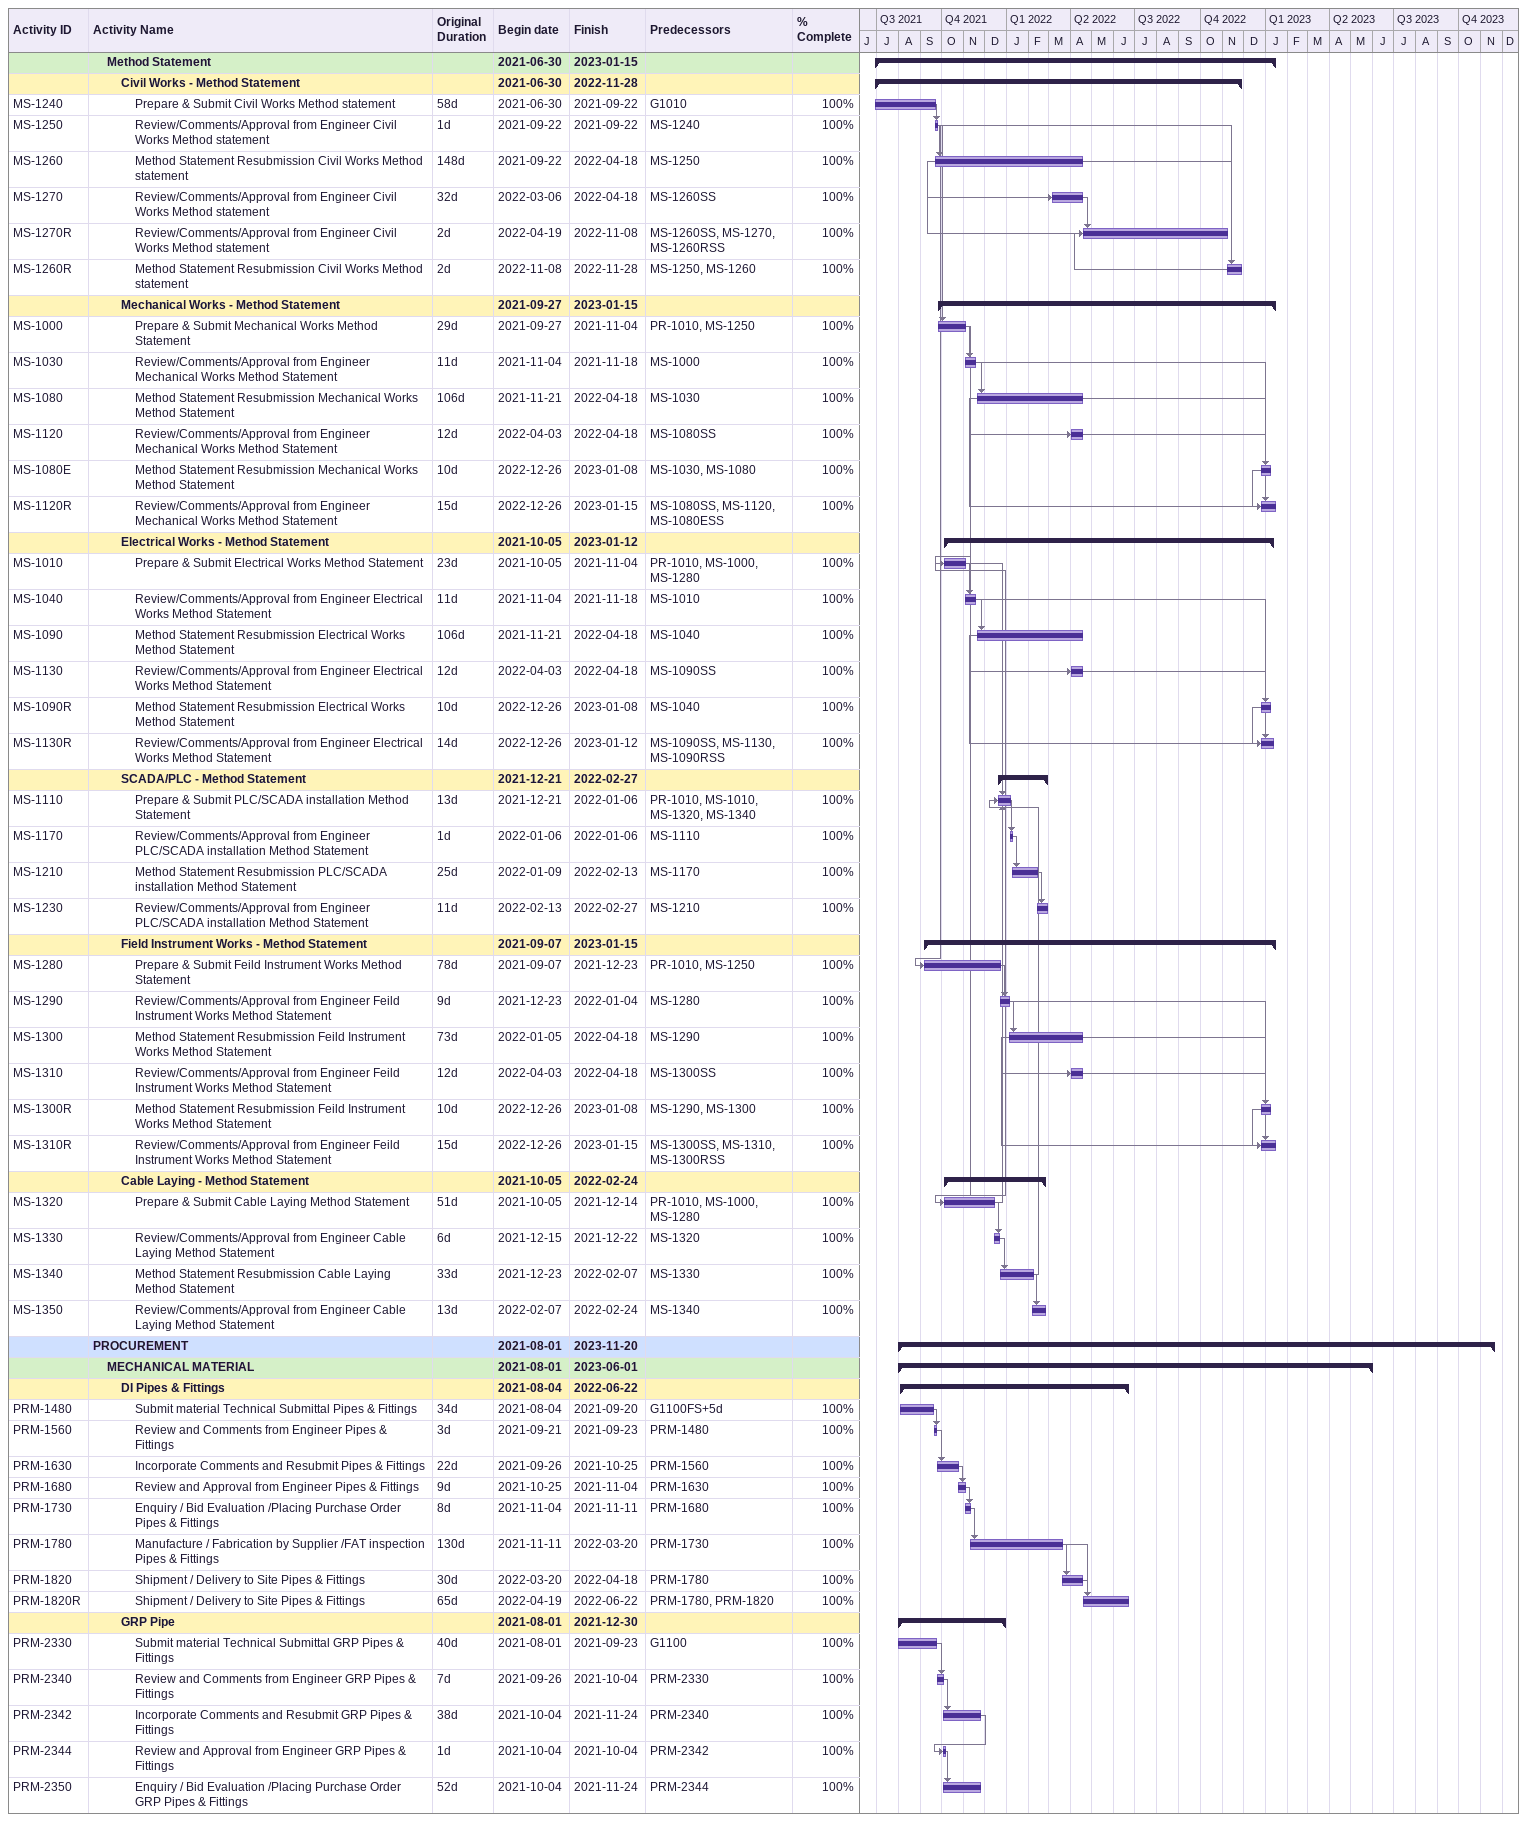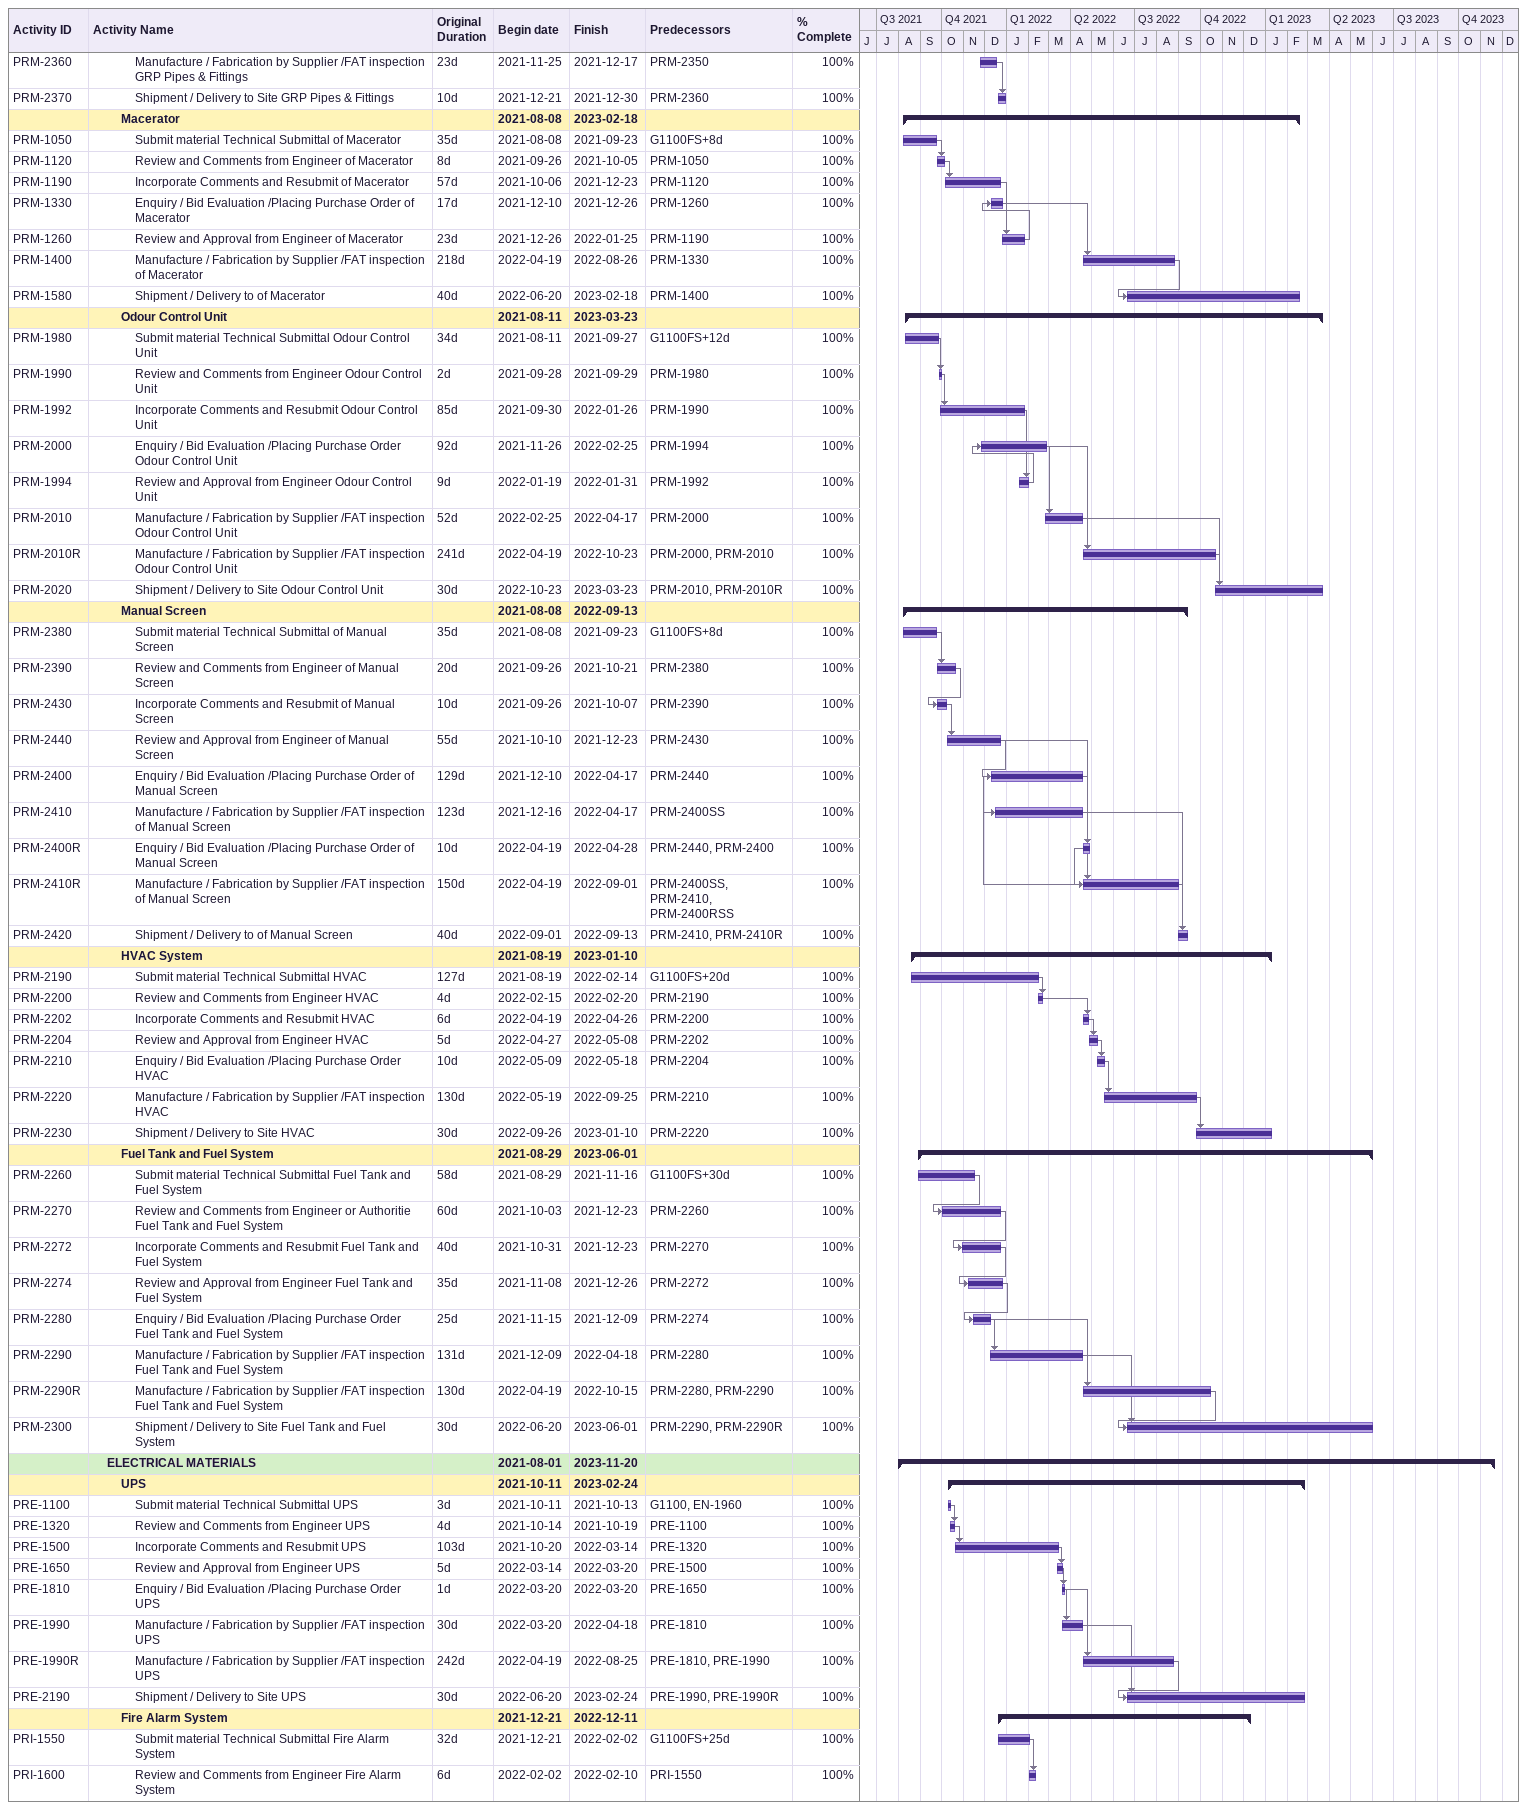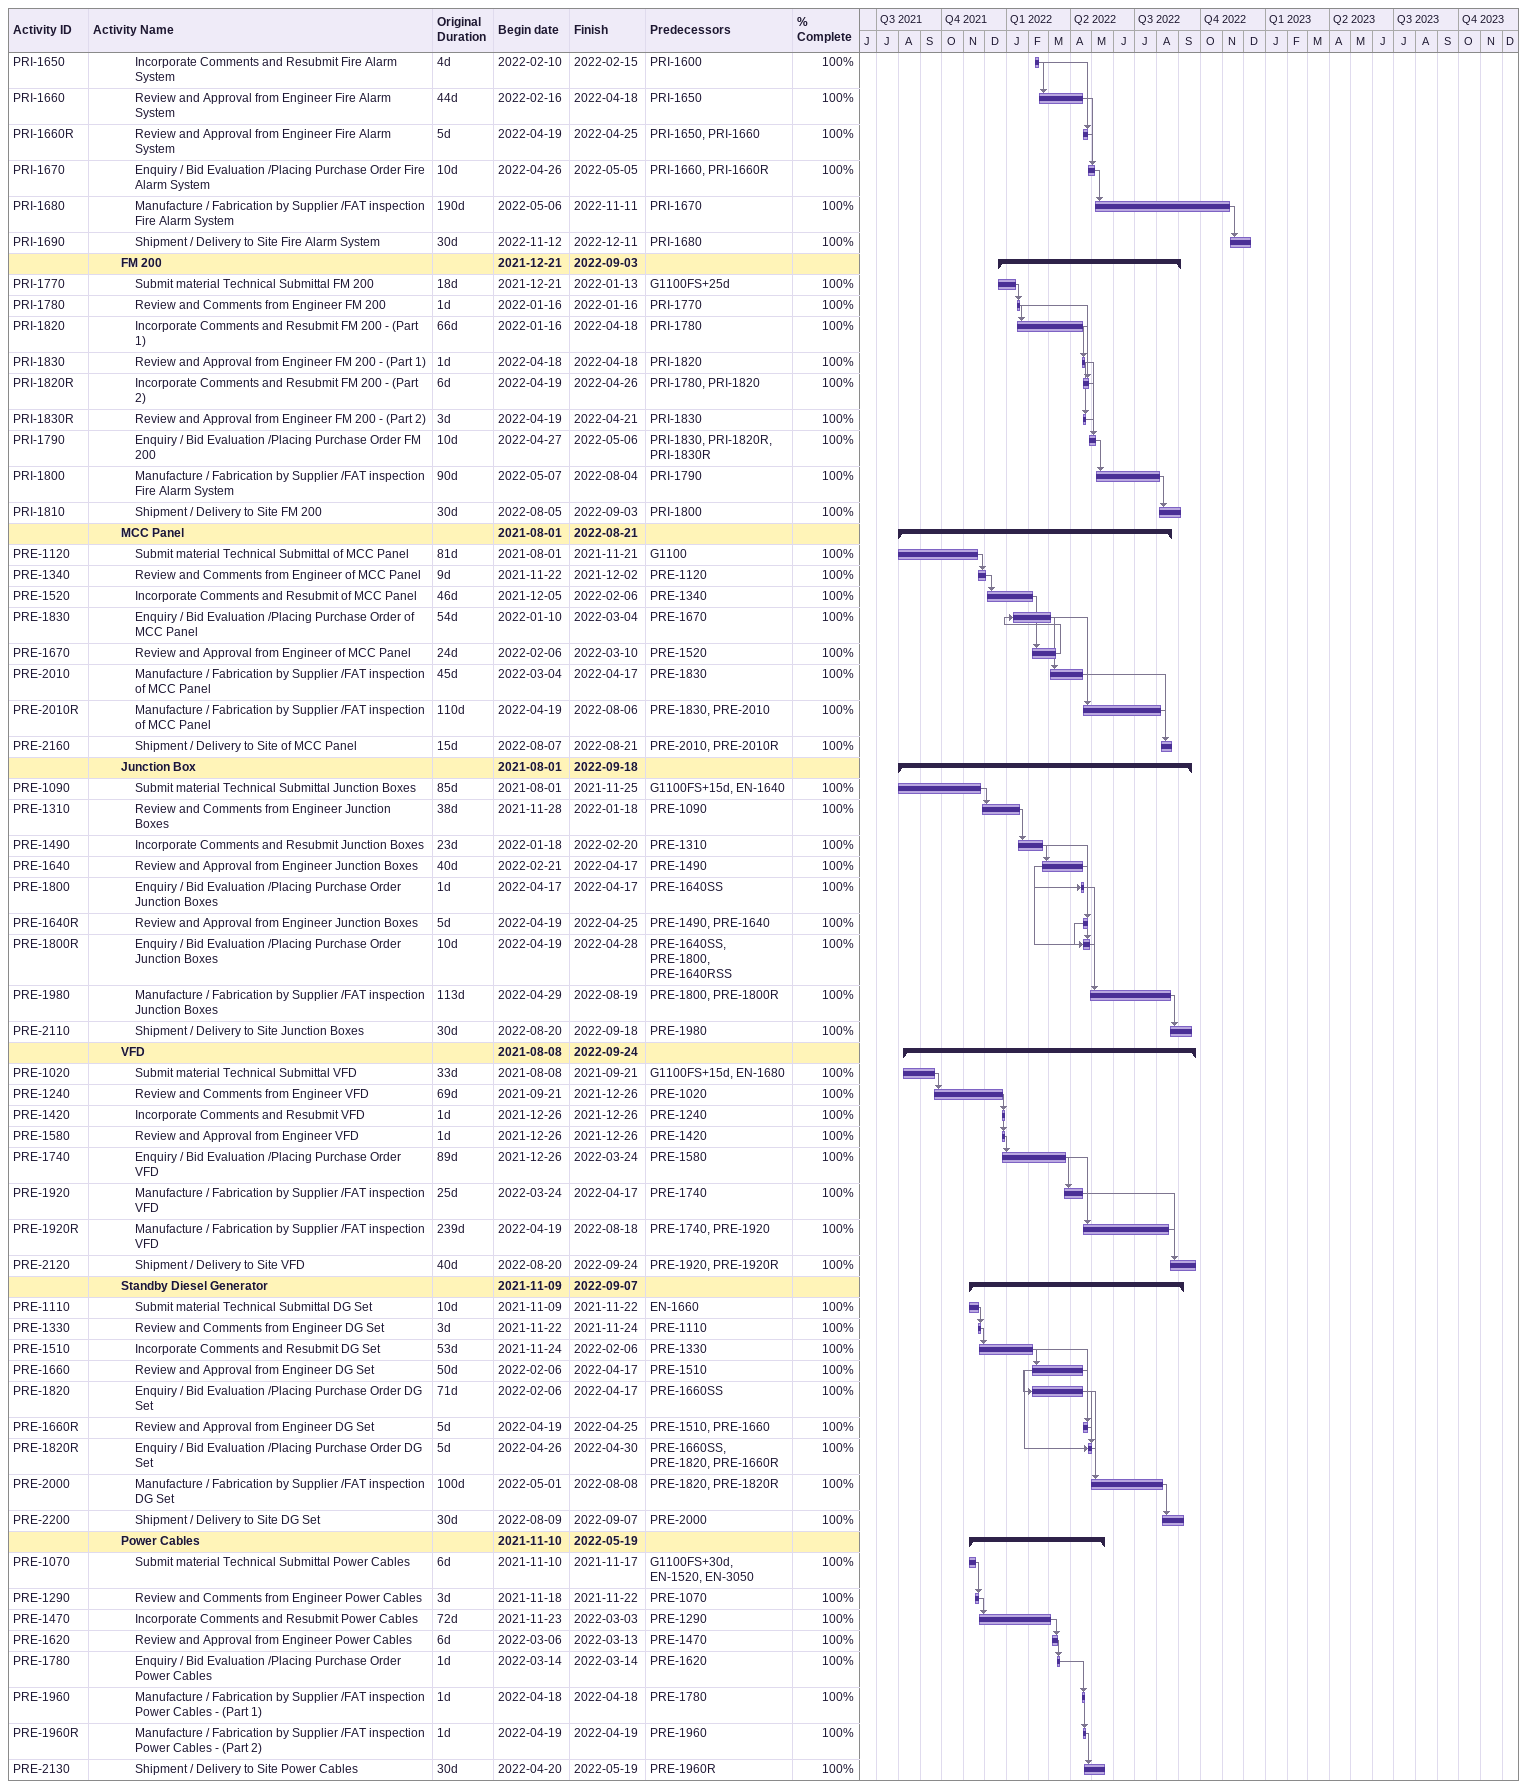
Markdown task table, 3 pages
| ID | Level | Task | Original duration | Start | Finish | Predecessors | % complete |
|---|---|---|---|---|---|---|---|
|  | 2 | **Method Statement** |  | 2021-06-30 | 2023-01-15 |  |  |
|  | 3 | **Civil Works - Method Statement** |  | 2021-06-30 | 2022-11-28 |  |  |
| MS-1240 | 4 | Prepare & Submit Civil Works Method statement | 58d | 2021-06-30 | 2021-09-22 | G1010 | 100 |
| MS-1250 | 4 | Review/Comments/Approval from Engineer Civil Works Method statement | 1d | 2021-09-22 | 2021-09-22 | MS-1240 | 100 |
| MS-1260 | 4 | Method Statement Resubmission Civil Works Method statement | 148d | 2021-09-22 | 2022-04-18 | MS-1250 | 100 |
| MS-1270 | 4 | Review/Comments/Approval from Engineer Civil Works Method statement | 32d | 2022-03-06 | 2022-04-18 | MS-1260SS | 100 |
| MS-1270R | 4 | Review/Comments/Approval from Engineer Civil Works Method statement | 2d | 2022-04-19 | 2022-11-08 | MS-1260SS, MS-1270, MS-1260RSS | 100 |
| MS-1260R | 4 | Method Statement Resubmission Civil Works Method statement | 2d | 2022-11-08 | 2022-11-28 | MS-1250, MS-1260 | 100 |
|  | 3 | **Mechanical Works - Method Statement** |  | 2021-09-27 | 2023-01-15 |  |  |
| MS-1000 | 4 | Prepare & Submit Mechanical Works Method Statement | 29d | 2021-09-27 | 2021-11-04 | PR-1010, MS-1250 | 100 |
| MS-1030 | 4 | Review/Comments/Approval from Engineer Mechanical Works Method Statement | 11d | 2021-11-04 | 2021-11-18 | MS-1000 | 100 |
| MS-1080 | 4 | Method Statement Resubmission Mechanical Works Method Statement | 106d | 2021-11-21 | 2022-04-18 | MS-1030 | 100 |
| MS-1120 | 4 | Review/Comments/Approval from Engineer Mechanical Works Method Statement | 12d | 2022-04-03 | 2022-04-18 | MS-1080SS | 100 |
| MS-1080E | 4 | Method Statement Resubmission Mechanical Works Method Statement | 10d | 2022-12-26 | 2023-01-08 | MS-1030, MS-1080 | 100 |
| MS-1120R | 4 | Review/Comments/Approval from Engineer Mechanical Works Method Statement | 15d | 2022-12-26 | 2023-01-15 | MS-1080SS, MS-1120, MS-1080ESS | 100 |
|  | 3 | **Electrical Works - Method Statement** |  | 2021-10-05 | 2023-01-12 |  |  |
| MS-1010 | 4 | Prepare & Submit Electrical Works Method Statement | 23d | 2021-10-05 | 2021-11-04 | PR-1010, MS-1000, MS-1280 | 100 |
| MS-1040 | 4 | Review/Comments/Approval from Engineer Electrical Works Method Statement | 11d | 2021-11-04 | 2021-11-18 | MS-1010 | 100 |
| MS-1090 | 4 | Method Statement Resubmission Electrical Works Method Statement | 106d | 2021-11-21 | 2022-04-18 | MS-1040 | 100 |
| MS-1130 | 4 | Review/Comments/Approval from Engineer Electrical Works Method Statement | 12d | 2022-04-03 | 2022-04-18 | MS-1090SS | 100 |
| MS-1090R | 4 | Method Statement Resubmission Electrical Works Method Statement | 10d | 2022-12-26 | 2023-01-08 | MS-1040 | 100 |
| MS-1130R | 4 | Review/Comments/Approval from Engineer Electrical Works Method Statement | 14d | 2022-12-26 | 2023-01-12 | MS-1090SS, MS-1130, MS-1090RSS | 100 |
|  | 3 | **SCADA/PLC - Method Statement** |  | 2021-12-21 | 2022-02-27 |  |  |
| MS-1110 | 4 | Prepare & Submit PLC/SCADA installation Method Statement | 13d | 2021-12-21 | 2022-01-06 | PR-1010, MS-1010, MS-1320, MS-1340 | 100 |
| MS-1170 | 4 | Review/Comments/Approval from Engineer PLC/SCADA installation Method Statement | 1d | 2022-01-06 | 2022-01-06 | MS-1110 | 100 |
| MS-1210 | 4 | Method Statement Resubmission PLC/SCADA installation Method Statement | 25d | 2022-01-09 | 2022-02-13 | MS-1170 | 100 |
| MS-1230 | 4 | Review/Comments/Approval from Engineer PLC/SCADA installation Method Statement | 11d | 2022-02-13 | 2022-02-27 | MS-1210 | 100 |
|  | 3 | **Field Instrument Works - Method Statement** |  | 2021-09-07 | 2023-01-15 |  |  |
| MS-1280 | 4 | Prepare & Submit Feild Instrument Works Method Statement | 78d | 2021-09-07 | 2021-12-23 | PR-1010, MS-1250 | 100 |
| MS-1290 | 4 | Review/Comments/Approval from Engineer Feild Instrument Works Method Statement | 9d | 2021-12-23 | 2022-01-04 | MS-1280 | 100 |
| MS-1300 | 4 | Method Statement Resubmission Feild Instrument Works Method Statement | 73d | 2022-01-05 | 2022-04-18 | MS-1290 | 100 |
| MS-1310 | 4 | Review/Comments/Approval from Engineer Feild Instrument Works Method Statement | 12d | 2022-04-03 | 2022-04-18 | MS-1300SS | 100 |
| MS-1300R | 4 | Method Statement Resubmission Feild Instrument Works Method Statement | 10d | 2022-12-26 | 2023-01-08 | MS-1290, MS-1300 | 100 |
| MS-1310R | 4 | Review/Comments/Approval from Engineer Feild Instrument Works Method Statement | 15d | 2022-12-26 | 2023-01-15 | MS-1300SS, MS-1310, MS-1300RSS | 100 |
|  | 3 | **Cable Laying - Method Statement** |  | 2021-10-05 | 2022-02-24 |  |  |
| MS-1320 | 4 | Prepare & Submit Cable Laying Method Statement | 51d | 2021-10-05 | 2021-12-14 | PR-1010, MS-1000, MS-1280 | 100 |
| MS-1330 | 4 | Review/Comments/Approval from Engineer Cable Laying Method Statement | 6d | 2021-12-15 | 2021-12-22 | MS-1320 | 100 |
| MS-1340 | 4 | Method Statement Resubmission Cable Laying Method Statement | 33d | 2021-12-23 | 2022-02-07 | MS-1330 | 100 |
| MS-1350 | 4 | Review/Comments/Approval from Engineer Cable Laying Method Statement | 13d | 2022-02-07 | 2022-02-24 | MS-1340 | 100 |
|  | 1 | **PROCUREMENT** |  | 2021-08-01 | 2023-11-20 |  |  |
|  | 2 | **MECHANICAL MATERIAL** |  | 2021-08-01 | 2023-06-01 |  |  |
|  | 3 | **DI Pipes & Fittings** |  | 2021-08-04 | 2022-06-22 |  |  |
| PRM-1480 | 4 | Submit material Technical Submittal Pipes & Fittings | 34d | 2021-08-04 | 2021-09-20 | G1100FS+5d | 100 |
| PRM-1560 | 4 | Review and Comments from Engineer Pipes & Fittings | 3d | 2021-09-21 | 2021-09-23 | PRM-1480 | 100 |
| PRM-1630 | 4 | Incorporate Comments and Resubmit Pipes & Fittings | 22d | 2021-09-26 | 2021-10-25 | PRM-1560 | 100 |
| PRM-1680 | 4 | Review and Approval from Engineer Pipes & Fittings | 9d | 2021-10-25 | 2021-11-04 | PRM-1630 | 100 |
| PRM-1730 | 4 | Enquiry / Bid Evaluation /Placing Purchase Order Pipes & Fittings | 8d | 2021-11-04 | 2021-11-11 | PRM-1680 | 100 |
| PRM-1780 | 4 | Manufacture / Fabrication by Supplier /FAT inspection Pipes & Fittings | 130d | 2021-11-11 | 2022-03-20 | PRM-1730 | 100 |
| PRM-1820 | 4 | Shipment / Delivery to Site Pipes & Fittings | 30d | 2022-03-20 | 2022-04-18 | PRM-1780 | 100 |
| PRM-1820R | 4 | Shipment / Delivery to Site Pipes & Fittings | 65d | 2022-04-19 | 2022-06-22 | PRM-1780, PRM-1820 | 100 |
|  | 3 | **GRP Pipe** |  | 2021-08-01 | 2021-12-30 |  |  |
| PRM-2330 | 4 | Submit material Technical Submittal GRP Pipes & Fittings | 40d | 2021-08-01 | 2021-09-23 | G1100 | 100 |
| PRM-2340 | 4 | Review and Comments from Engineer GRP Pipes & Fittings | 7d | 2021-09-26 | 2021-10-04 | PRM-2330 | 100 |
| PRM-2342 | 4 | Incorporate Comments and Resubmit GRP Pipes & Fittings | 38d | 2021-10-04 | 2021-11-24 | PRM-2340 | 100 |
| PRM-2344 | 4 | Review and Approval from Engineer GRP Pipes & Fittings | 1d | 2021-10-04 | 2021-10-04 | PRM-2342 | 100 |
| PRM-2350 | 4 | Enquiry / Bid Evaluation /Placing Purchase Order GRP Pipes & Fittings | 52d | 2021-10-04 | 2021-11-24 | PRM-2344 | 100 |
| PRM-2360 | 4 | Manufacture / Fabrication by Supplier /FAT inspection GRP Pipes & Fittings | 23d | 2021-11-25 | 2021-12-17 | PRM-2350 | 100 |
| PRM-2370 | 4 | Shipment / Delivery to Site GRP Pipes & Fittings | 10d | 2021-12-21 | 2021-12-30 | PRM-2360 | 100 |
|  | 3 | **Macerator** |  | 2021-08-08 | 2023-02-18 |  |  |
| PRM-1050 | 4 | Submit material Technical Submittal of Macerator | 35d | 2021-08-08 | 2021-09-23 | G1100FS+8d | 100 |
| PRM-1120 | 4 | Review and Comments from Engineer of Macerator | 8d | 2021-09-26 | 2021-10-05 | PRM-1050 | 100 |
| PRM-1190 | 4 | Incorporate Comments and Resubmit of Macerator | 57d | 2021-10-06 | 2021-12-23 | PRM-1120 | 100 |
| PRM-1330 | 4 | Enquiry / Bid Evaluation /Placing Purchase Order of Macerator | 17d | 2021-12-10 | 2021-12-26 | PRM-1260 | 100 |
| PRM-1260 | 4 | Review and Approval from Engineer of Macerator | 23d | 2021-12-26 | 2022-01-25 | PRM-1190 | 100 |
| PRM-1400 | 4 | Manufacture / Fabrication by Supplier /FAT inspection of Macerator | 218d | 2022-04-19 | 2022-08-26 | PRM-1330 | 100 |
| PRM-1580 | 4 | Shipment / Delivery to of Macerator | 40d | 2022-06-20 | 2023-02-18 | PRM-1400 | 100 |
|  | 3 | **Odour Control Unit** |  | 2021-08-11 | 2023-03-23 |  |  |
| PRM-1980 | 4 | Submit material Technical Submittal Odour Control Unit | 34d | 2021-08-11 | 2021-09-27 | G1100FS+12d | 100 |
| PRM-1990 | 4 | Review and Comments from Engineer Odour Control Unit | 2d | 2021-09-28 | 2021-09-29 | PRM-1980 | 100 |
| PRM-1992 | 4 | Incorporate Comments and Resubmit Odour Control Unit | 85d | 2021-09-30 | 2022-01-26 | PRM-1990 | 100 |
| PRM-2000 | 4 | Enquiry / Bid Evaluation /Placing Purchase Order Odour Control Unit | 92d | 2021-11-26 | 2022-02-25 | PRM-1994 | 100 |
| PRM-1994 | 4 | Review and Approval from Engineer Odour Control Unit | 9d | 2022-01-19 | 2022-01-31 | PRM-1992 | 100 |
| PRM-2010 | 4 | Manufacture / Fabrication by Supplier /FAT inspection Odour Control Unit | 52d | 2022-02-25 | 2022-04-17 | PRM-2000 | 100 |
| PRM-2010R | 4 | Manufacture / Fabrication by Supplier /FAT inspection Odour Control Unit | 241d | 2022-04-19 | 2022-10-23 | PRM-2000, PRM-2010 | 100 |
| PRM-2020 | 4 | Shipment / Delivery to Site Odour Control Unit | 30d | 2022-10-23 | 2023-03-23 | PRM-2010, PRM-2010R | 100 |
|  | 3 | **Manual Screen** |  | 2021-08-08 | 2022-09-13 |  |  |
| PRM-2380 | 4 | Submit material Technical Submittal of Manual Screen | 35d | 2021-08-08 | 2021-09-23 | G1100FS+8d | 100 |
| PRM-2390 | 4 | Review and Comments from Engineer of Manual Screen | 20d | 2021-09-26 | 2021-10-21 | PRM-2380 | 100 |
| PRM-2430 | 4 | Incorporate Comments and Resubmit of Manual Screen | 10d | 2021-09-26 | 2021-10-07 | PRM-2390 | 100 |
| PRM-2440 | 4 | Review and Approval from Engineer of Manual Screen | 55d | 2021-10-10 | 2021-12-23 | PRM-2430 | 100 |
| PRM-2400 | 4 | Enquiry / Bid Evaluation /Placing Purchase Order of Manual Screen | 129d | 2021-12-10 | 2022-04-17 | PRM-2440 | 100 |
| PRM-2410 | 4 | Manufacture / Fabrication by Supplier /FAT inspection of Manual Screen | 123d | 2021-12-16 | 2022-04-17 | PRM-2400SS | 100 |
| PRM-2400R | 4 | Enquiry / Bid Evaluation /Placing Purchase Order of Manual Screen | 10d | 2022-04-19 | 2022-04-28 | PRM-2440, PRM-2400 | 100 |
| PRM-2410R | 4 | Manufacture / Fabrication by Supplier /FAT inspection of Manual Screen | 150d | 2022-04-19 | 2022-09-01 | PRM-2400SS, PRM-2410, PRM-2400RSS | 100 |
| PRM-2420 | 4 | Shipment / Delivery to of Manual Screen | 40d | 2022-09-01 | 2022-09-13 | PRM-2410, PRM-2410R | 100 |
|  | 3 | **HVAC System** |  | 2021-08-19 | 2023-01-10 |  |  |
| PRM-2190 | 4 | Submit material Technical Submittal HVAC | 127d | 2021-08-19 | 2022-02-14 | G1100FS+20d | 100 |
| PRM-2200 | 4 | Review and Comments from Engineer HVAC | 4d | 2022-02-15 | 2022-02-20 | PRM-2190 | 100 |
| PRM-2202 | 4 | Incorporate Comments and Resubmit HVAC | 6d | 2022-04-19 | 2022-04-26 | PRM-2200 | 100 |
| PRM-2204 | 4 | Review and Approval from Engineer HVAC | 5d | 2022-04-27 | 2022-05-08 | PRM-2202 | 100 |
| PRM-2210 | 4 | Enquiry / Bid Evaluation /Placing Purchase Order HVAC | 10d | 2022-05-09 | 2022-05-18 | PRM-2204 | 100 |
| PRM-2220 | 4 | Manufacture / Fabrication by Supplier /FAT inspection HVAC | 130d | 2022-05-19 | 2022-09-25 | PRM-2210 | 100 |
| PRM-2230 | 4 | Shipment / Delivery to Site HVAC | 30d | 2022-09-26 | 2023-01-10 | PRM-2220 | 100 |
|  | 3 | **Fuel Tank and Fuel System** |  | 2021-08-29 | 2023-06-01 |  |  |
| PRM-2260 | 4 | Submit material Technical Submittal Fuel Tank and Fuel System | 58d | 2021-08-29 | 2021-11-16 | G1100FS+30d | 100 |
| PRM-2270 | 4 | Review and Comments from Engineer or Authoritie Fuel Tank and Fuel System | 60d | 2021-10-03 | 2021-12-23 | PRM-2260 | 100 |
| PRM-2272 | 4 | Incorporate Comments and Resubmit Fuel Tank and Fuel System | 40d | 2021-10-31 | 2021-12-23 | PRM-2270 | 100 |
| PRM-2274 | 4 | Review and Approval from Engineer Fuel Tank and Fuel System | 35d | 2021-11-08 | 2021-12-26 | PRM-2272 | 100 |
| PRM-2280 | 4 | Enquiry / Bid Evaluation /Placing Purchase Order Fuel Tank and Fuel System | 25d | 2021-11-15 | 2021-12-09 | PRM-2274 | 100 |
| PRM-2290 | 4 | Manufacture / Fabrication by Supplier /FAT inspection Fuel Tank and Fuel System | 131d | 2021-12-09 | 2022-04-18 | PRM-2280 | 100 |
| PRM-2290R | 4 | Manufacture / Fabrication by Supplier /FAT inspection Fuel Tank and Fuel System | 130d | 2022-04-19 | 2022-10-15 | PRM-2280, PRM-2290 | 100 |
| PRM-2300 | 4 | Shipment / Delivery to Site Fuel Tank and Fuel System | 30d | 2022-06-20 | 2023-06-01 | PRM-2290, PRM-2290R | 100 |
|  | 2 | **ELECTRICAL MATERIALS** |  | 2021-08-01 | 2023-11-20 |  |  |
|  | 3 | **UPS** |  | 2021-10-11 | 2023-02-24 |  |  |
| PRE-1100 | 4 | Submit material Technical Submittal UPS | 3d | 2021-10-11 | 2021-10-13 | G1100, EN-1960 | 100 |
| PRE-1320 | 4 | Review and Comments from Engineer UPS | 4d | 2021-10-14 | 2021-10-19 | PRE-1100 | 100 |
| PRE-1500 | 4 | Incorporate Comments and Resubmit UPS | 103d | 2021-10-20 | 2022-03-14 | PRE-1320 | 100 |
| PRE-1650 | 4 | Review and Approval from Engineer UPS | 5d | 2022-03-14 | 2022-03-20 | PRE-1500 | 100 |
| PRE-1810 | 4 | Enquiry / Bid Evaluation /Placing Purchase Order UPS | 1d | 2022-03-20 | 2022-03-20 | PRE-1650 | 100 |
| PRE-1990 | 4 | Manufacture / Fabrication by Supplier /FAT inspection UPS | 30d | 2022-03-20 | 2022-04-18 | PRE-1810 | 100 |
| PRE-1990R | 4 | Manufacture / Fabrication by Supplier /FAT inspection UPS | 242d | 2022-04-19 | 2022-08-25 | PRE-1810, PRE-1990 | 100 |
| PRE-2190 | 4 | Shipment / Delivery to Site UPS | 30d | 2022-06-20 | 2023-02-24 | PRE-1990, PRE-1990R | 100 |
|  | 3 | **Fire Alarm System** |  | 2021-12-21 | 2022-12-11 |  |  |
| PRI-1550 | 4 | Submit material Technical Submittal Fire Alarm System | 32d | 2021-12-21 | 2022-02-02 | G1100FS+25d | 100 |
| PRI-1600 | 4 | Review and Comments from Engineer Fire Alarm System | 6d | 2022-02-02 | 2022-02-10 | PRI-1550 | 100 |
| PRI-1650 | 4 | Incorporate Comments and Resubmit Fire Alarm System | 4d | 2022-02-10 | 2022-02-15 | PRI-1600 | 100 |
| PRI-1660 | 4 | Review and Approval from Engineer Fire Alarm System | 44d | 2022-02-16 | 2022-04-18 | PRI-1650 | 100 |
| PRI-1660R | 4 | Review and Approval from Engineer Fire Alarm System | 5d | 2022-04-19 | 2022-04-25 | PRI-1650, PRI-1660 | 100 |
| PRI-1670 | 4 | Enquiry / Bid Evaluation /Placing Purchase Order Fire Alarm System | 10d | 2022-04-26 | 2022-05-05 | PRI-1660, PRI-1660R | 100 |
| PRI-1680 | 4 | Manufacture / Fabrication by Supplier /FAT inspection Fire Alarm System | 190d | 2022-05-06 | 2022-11-11 | PRI-1670 | 100 |
| PRI-1690 | 4 | Shipment / Delivery to Site Fire Alarm System | 30d | 2022-11-12 | 2022-12-11 | PRI-1680 | 100 |
|  | 3 | **FM 200** |  | 2021-12-21 | 2022-09-03 |  |  |
| PRI-1770 | 4 | Submit material Technical Submittal FM 200 | 18d | 2021-12-21 | 2022-01-13 | G1100FS+25d | 100 |
| PRI-1780 | 4 | Review and Comments from Engineer FM 200 | 1d | 2022-01-16 | 2022-01-16 | PRI-1770 | 100 |
| PRI-1820 | 4 | Incorporate Comments and Resubmit FM 200 - (Part 1) | 66d | 2022-01-16 | 2022-04-18 | PRI-1780 | 100 |
| PRI-1830 | 4 | Review and Approval from Engineer FM 200 - (Part 1) | 1d | 2022-04-18 | 2022-04-18 | PRI-1820 | 100 |
| PRI-1820R | 4 | Incorporate Comments and Resubmit FM 200 - (Part 2) | 6d | 2022-04-19 | 2022-04-26 | PRI-1780, PRI-1820 | 100 |
| PRI-1830R | 4 | Review and Approval from Engineer FM 200 - (Part 2) | 3d | 2022-04-19 | 2022-04-21 | PRI-1830 | 100 |
| PRI-1790 | 4 | Enquiry / Bid Evaluation /Placing Purchase Order FM 200 | 10d | 2022-04-27 | 2022-05-06 | PRI-1830, PRI-1820R, PRI-1830R | 100 |
| PRI-1800 | 4 | Manufacture / Fabrication by Supplier /FAT inspection Fire Alarm System | 90d | 2022-05-07 | 2022-08-04 | PRI-1790 | 100 |
| PRI-1810 | 4 | Shipment / Delivery to Site FM 200 | 30d | 2022-08-05 | 2022-09-03 | PRI-1800 | 100 |
|  | 3 | **MCC Panel** |  | 2021-08-01 | 2022-08-21 |  |  |
| PRE-1120 | 4 | Submit material Technical Submittal of MCC Panel | 81d | 2021-08-01 | 2021-11-21 | G1100 | 100 |
| PRE-1340 | 4 | Review and Comments from Engineer of MCC Panel | 9d | 2021-11-22 | 2021-12-02 | PRE-1120 | 100 |
| PRE-1520 | 4 | Incorporate Comments and Resubmit of MCC Panel | 46d | 2021-12-05 | 2022-02-06 | PRE-1340 | 100 |
| PRE-1830 | 4 | Enquiry / Bid Evaluation /Placing Purchase Order of MCC Panel | 54d | 2022-01-10 | 2022-03-04 | PRE-1670 | 100 |
| PRE-1670 | 4 | Review and Approval from Engineer of MCC Panel | 24d | 2022-02-06 | 2022-03-10 | PRE-1520 | 100 |
| PRE-2010 | 4 | Manufacture / Fabrication by Supplier /FAT inspection of MCC Panel | 45d | 2022-03-04 | 2022-04-17 | PRE-1830 | 100 |
| PRE-2010R | 4 | Manufacture / Fabrication by Supplier /FAT inspection of MCC Panel | 110d | 2022-04-19 | 2022-08-06 | PRE-1830, PRE-2010 | 100 |
| PRE-2160 | 4 | Shipment / Delivery to Site of MCC Panel | 15d | 2022-08-07 | 2022-08-21 | PRE-2010, PRE-2010R | 100 |
|  | 3 | **Junction Box** |  | 2021-08-01 | 2022-09-18 |  |  |
| PRE-1090 | 4 | Submit material Technical Submittal Junction Boxes | 85d | 2021-08-01 | 2021-11-25 | G1100FS+15d, EN-1640 | 100 |
| PRE-1310 | 4 | Review and Comments from Engineer Junction Boxes | 38d | 2021-11-28 | 2022-01-18 | PRE-1090 | 100 |
| PRE-1490 | 4 | Incorporate Comments and Resubmit Junction Boxes | 23d | 2022-01-18 | 2022-02-20 | PRE-1310 | 100 |
| PRE-1640 | 4 | Review and Approval from Engineer Junction Boxes | 40d | 2022-02-21 | 2022-04-17 | PRE-1490 | 100 |
| PRE-1800 | 4 | Enquiry / Bid Evaluation /Placing Purchase Order Junction Boxes | 1d | 2022-04-17 | 2022-04-17 | PRE-1640SS | 100 |
| PRE-1640R | 4 | Review and Approval from Engineer Junction Boxes | 5d | 2022-04-19 | 2022-04-25 | PRE-1490, PRE-1640 | 100 |
| PRE-1800R | 4 | Enquiry / Bid Evaluation /Placing Purchase Order Junction Boxes | 10d | 2022-04-19 | 2022-04-28 | PRE-1640SS, PRE-1800, PRE-1640RSS | 100 |
| PRE-1980 | 4 | Manufacture / Fabrication by Supplier /FAT inspection Junction Boxes | 113d | 2022-04-29 | 2022-08-19 | PRE-1800, PRE-1800R | 100 |
| PRE-2110 | 4 | Shipment / Delivery to Site Junction Boxes | 30d | 2022-08-20 | 2022-09-18 | PRE-1980 | 100 |
|  | 3 | **VFD** |  | 2021-08-08 | 2022-09-24 |  |  |
| PRE-1020 | 4 | Submit material Technical Submittal VFD | 33d | 2021-08-08 | 2021-09-21 | G1100FS+15d, EN-1680 | 100 |
| PRE-1240 | 4 | Review and Comments from Engineer VFD | 69d | 2021-09-21 | 2021-12-26 | PRE-1020 | 100 |
| PRE-1420 | 4 | Incorporate Comments and Resubmit VFD | 1d | 2021-12-26 | 2021-12-26 | PRE-1240 | 100 |
| PRE-1580 | 4 | Review and Approval from Engineer VFD | 1d | 2021-12-26 | 2021-12-26 | PRE-1420 | 100 |
| PRE-1740 | 4 | Enquiry / Bid Evaluation /Placing Purchase Order VFD | 89d | 2021-12-26 | 2022-03-24 | PRE-1580 | 100 |
| PRE-1920 | 4 | Manufacture / Fabrication by Supplier /FAT inspection VFD | 25d | 2022-03-24 | 2022-04-17 | PRE-1740 | 100 |
| PRE-1920R | 4 | Manufacture / Fabrication by Supplier /FAT inspection VFD | 239d | 2022-04-19 | 2022-08-18 | PRE-1740, PRE-1920 | 100 |
| PRE-2120 | 4 | Shipment / Delivery to Site VFD | 40d | 2022-08-20 | 2022-09-24 | PRE-1920, PRE-1920R | 100 |
|  | 3 | **Standby Diesel Generator** |  | 2021-11-09 | 2022-09-07 |  |  |
| PRE-1110 | 4 | Submit material Technical Submittal DG Set | 10d | 2021-11-09 | 2021-11-22 | EN-1660 | 100 |
| PRE-1330 | 4 | Review and Comments from Engineer DG Set | 3d | 2021-11-22 | 2021-11-24 | PRE-1110 | 100 |
| PRE-1510 | 4 | Incorporate Comments and Resubmit DG Set | 53d | 2021-11-24 | 2022-02-06 | PRE-1330 | 100 |
| PRE-1660 | 4 | Review and Approval from Engineer DG Set | 50d | 2022-02-06 | 2022-04-17 | PRE-1510 | 100 |
| PRE-1820 | 4 | Enquiry / Bid Evaluation /Placing Purchase Order DG Set | 71d | 2022-02-06 | 2022-04-17 | PRE-1660SS | 100 |
| PRE-1660R | 4 | Review and Approval from Engineer DG Set | 5d | 2022-04-19 | 2022-04-25 | PRE-1510, PRE-1660 | 100 |
| PRE-1820R | 4 | Enquiry / Bid Evaluation /Placing Purchase Order DG Set | 5d | 2022-04-26 | 2022-04-30 | PRE-1660SS, PRE-1820, PRE-1660R | 100 |
| PRE-2000 | 4 | Manufacture / Fabrication by Supplier /FAT inspection DG Set | 100d | 2022-05-01 | 2022-08-08 | PRE-1820, PRE-1820R | 100 |
| PRE-2200 | 4 | Shipment / Delivery to Site DG Set | 30d | 2022-08-09 | 2022-09-07 | PRE-2000 | 100 |
|  | 3 | **Power Cables** |  | 2021-11-10 | 2022-05-19 |  |  |
| PRE-1070 | 4 | Submit material Technical Submittal Power Cables | 6d | 2021-11-10 | 2021-11-17 | G1100FS+30d, EN-1520, EN-3050 | 100 |
| PRE-1290 | 4 | Review and Comments from Engineer Power Cables | 3d | 2021-11-18 | 2021-11-22 | PRE-1070 | 100 |
| PRE-1470 | 4 | Incorporate Comments and Resubmit Power Cables | 72d | 2021-11-23 | 2022-03-03 | PRE-1290 | 100 |
| PRE-1620 | 4 | Review and Approval from Engineer Power Cables | 6d | 2022-03-06 | 2022-03-13 | PRE-1470 | 100 |
| PRE-1780 | 4 | Enquiry / Bid Evaluation /Placing Purchase Order Power Cables | 1d | 2022-03-14 | 2022-03-14 | PRE-1620 | 100 |
| PRE-1960 | 4 | Manufacture / Fabrication by Supplier /FAT inspection Power Cables - (Part 1) | 1d | 2022-04-18 | 2022-04-18 | PRE-1780 | 100 |
| PRE-1960R | 4 | Manufacture / Fabrication by Supplier /FAT inspection Power Cables - (Part 2) | 1d | 2022-04-19 | 2022-04-19 | PRE-1960 | 100 |
| PRE-2130 | 4 | Shipment / Delivery to Site Power Cables | 30d | 2022-04-20 | 2022-05-19 | PRE-1960R | 100 |
